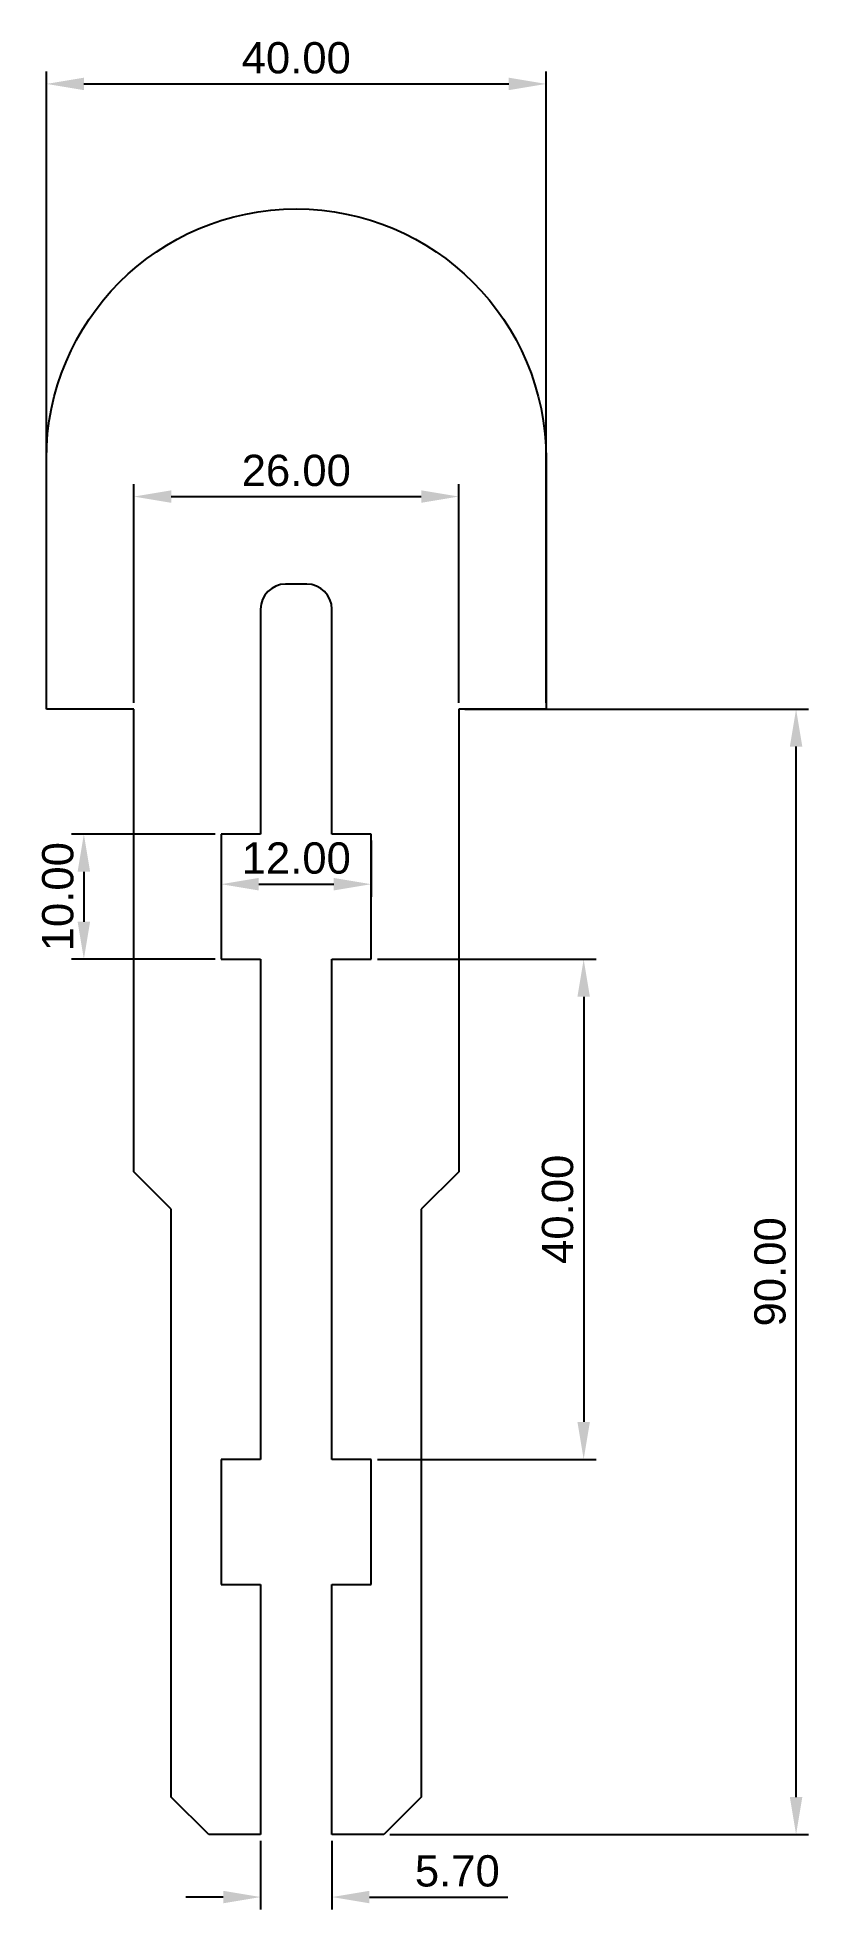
# Model space of a CAD drawing. Header units: millimetres. Extents: x -21 to 41, y 4 to 154.
import ezdxf

# ---------------------------------------------------------------- set-up
doc = ezdxf.new("R2010")
doc.units = ezdxf.units.MM
doc.layers.add('刀根', color=150, linetype='Continuous', true_color=0x0079ff)
doc.styles.add('Arial Regular', font='arial.ttf')
doc.dimstyles.new('毫米(小)', dxfattribs={"dimtxt": 2.5, "dimasz": 3, "dimexe": 1, "dimexo": 0.5, "dimgap": 0.8, "dimtad": 1, "dimtoh": 1, "dimzin": 1, "dimdsep": 46, "dimtxsty": 'Arial Regular', "dimcen": 2.5, "dimadec": 1, "dimazin": 1, "dimtfac": 1, "dimtdec": 4, "dimtix": 1, "dimtofl": 0, "dimtmove": 1, "dimatfit": 3, "dimfxl": 1, "dimtolj": 1, "dimtzin": 1, "dimarcsym": 0})

# ---------------------------------------------------------------- blocks, each defined once
blk = doc.blocks.new('*D1')
at = {"layer": 'Defpoints', "color": 0}
for p in [(6, 80), (6, 40), (23, 40)]:
    blk.add_point(p, dxfattribs=at)
at = {"layer": '刀根', "color": 0, "lineweight": -2}
for p, q in [((6.5, 80), (24, 80)), ((23, 77), (23, 43)), ((6.5, 40), (24, 40))]:
    blk.add_line(p, q, dxfattribs=at)
at = {"layer": '刀根', "color": 0}
for points in [[(23.5, 77), (22.5, 77), (23, 80)], [(22.5, 43), (23.5, 43), (23, 40)]]:
    blk.add_solid(points, dxfattribs=at)
at = {"layer": '刀根', "color": 0, "insert": (20.92375, 60), "char_height": 2.5, "attachment_point": 5, "rotation": 90, "style": 'Arial Regular'}
blk.add_mtext('\\A1;40.00', dxfattribs=at)
blk = doc.blocks.new('*D2')
at = {"layer": 'Defpoints', "color": 0}
for p in [(-2.85, 10), (2.85, 10), (2.85, 5)]:
    blk.add_point(p, dxfattribs=at)
at = {"layer": '刀根', "color": 0, "lineweight": -2}
for p, q in [((-2.85, 9.5), (-2.85, 4)), ((2.85, 9.5), (2.85, 4)), ((-5.85, 5), (-8.85, 5)), ((5.85, 5), (16.9275, 5))]:
    blk.add_line(p, q, dxfattribs=at)
at = {"layer": '刀根', "color": 0}
for points in [[(-5.85, 4.5), (-5.85, 5.5), (-2.85, 5)], [(5.85, 5.5), (5.85, 4.5), (2.85, 5)]]:
    blk.add_solid(points, dxfattribs=at)
at = {"layer": '刀根', "color": 0, "insert": (12.88875, 7.07625), "char_height": 2.5, "attachment_point": 5, "style": 'Arial Regular'}
blk.add_mtext('\\A1;5.70', dxfattribs=at)
blk = doc.blocks.new('*D3')
at = {"layer": 'Defpoints', "color": 0}
for p in [(-6, 90), (-17, 80), (-6, 80)]:
    blk.add_point(p, dxfattribs=at)
at = {"layer": '刀根', "color": 0, "lineweight": -2}
for p, q in [((-6.5, 90), (-18, 90)), ((-17, 87), (-17, 83)), ((-6.5, 80), (-18, 80))]:
    blk.add_line(p, q, dxfattribs=at)
at = {"layer": '刀根', "color": 0}
for points in [[(-16.5, 87), (-17.5, 87), (-17, 90)], [(-17.5, 83), (-16.5, 83), (-17, 80)]]:
    blk.add_solid(points, dxfattribs=at)
at = {"layer": '刀根', "color": 0, "insert": (-19.07625, 85), "char_height": 2.5, "attachment_point": 5, "rotation": 90, "style": 'Arial Regular'}
blk.add_mtext('\\A1;10.00', dxfattribs=at)
blk = doc.blocks.new('*D4')
at = {"layer": 'Defpoints', "color": 0}
for p in [(-6, 90), (6, 90), (6, 86)]:
    blk.add_point(p, dxfattribs=at)
at = {"layer": '刀根', "color": 0, "lineweight": -2}
for p, q in [((-6, 89.5), (-6, 85)), ((6, 89.5), (6, 85)), ((-3, 86), (3, 86))]:
    blk.add_line(p, q, dxfattribs=at)
at = {"layer": '刀根', "color": 0}
for points in [[(-3, 86.5), (-3, 85.5), (-6, 86)], [(3, 85.5), (3, 86.5), (6, 86)]]:
    blk.add_solid(points, dxfattribs=at)
at = {"layer": '刀根', "color": 0, "insert": (0, 88.07625), "char_height": 2.5, "attachment_point": 5, "style": 'Arial Regular'}
blk.add_mtext('\\A1;12.00', dxfattribs=at)
blk = doc.blocks.new('*D5')
at = {"layer": 'Defpoints', "color": 0}
for p in [(13, 100), (40, 100), (7, 10)]:
    blk.add_point(p, dxfattribs=at)
at = {"layer": '刀根', "color": 0, "lineweight": -2}
for p, q in [((13.5, 100), (41, 100)), ((40, 13), (40, 97)), ((7.5, 10), (41, 10))]:
    blk.add_line(p, q, dxfattribs=at)
at = {"layer": '刀根', "color": 0}
for points in [[(40.5, 97), (39.5, 97), (40, 100)], [(39.5, 13), (40.5, 13), (40, 10)]]:
    blk.add_solid(points, dxfattribs=at)
at = {"layer": '刀根', "color": 0, "insert": (37.92375, 55), "char_height": 2.5, "attachment_point": 5, "rotation": 90, "style": 'Arial Regular'}
blk.add_mtext('\\A1;90.00', dxfattribs=at)
blk = doc.blocks.new('*D6')
at = {"layer": 'Defpoints', "color": 0}
for p in [(20, 150), (-20, 100), (20, 100)]:
    blk.add_point(p, dxfattribs=at)
at = {"layer": '刀根', "color": 0, "lineweight": -2}
for p, q in [((-20, 100.5), (-20, 151)), ((-17, 150), (17, 150)), ((20, 100.5), (20, 151))]:
    blk.add_line(p, q, dxfattribs=at)
at = {"layer": '刀根', "color": 0}
for points in [[(-17, 150.5), (-17, 149.5), (-20, 150)], [(17, 149.5), (17, 150.5), (20, 150)]]:
    blk.add_solid(points, dxfattribs=at)
at = {"layer": '刀根', "color": 0, "insert": (0, 152.07625), "char_height": 2.5, "attachment_point": 5, "style": 'Arial Regular'}
blk.add_mtext('\\A1;40.00', dxfattribs=at)
blk = doc.blocks.new('*D7')
at = {"layer": 'Defpoints', "color": 0}
for p in [(13, 117), (-13, 100), (13, 100)]:
    blk.add_point(p, dxfattribs=at)
at = {"layer": '刀根', "color": 0, "lineweight": -2}
for p, q in [((-13, 100.5), (-13, 118)), ((-10, 117), (10, 117)), ((13, 100.5), (13, 118))]:
    blk.add_line(p, q, dxfattribs=at)
at = {"layer": '刀根', "color": 0}
for points in [[(-10, 117.5), (-10, 116.5), (-13, 117)], [(10, 116.5), (10, 117.5), (13, 117)]]:
    blk.add_solid(points, dxfattribs=at)
at = {"layer": '刀根', "color": 0, "insert": (0, 119.07625), "char_height": 2.5, "attachment_point": 5, "style": 'Arial Regular'}
blk.add_mtext('\\A1;26.00', dxfattribs=at)

msp = doc.modelspace()

# ---------------------------------------------------------------- linework, layer by layer
at = {"layer": '刀根'}
for p, q in [((-20, 100), (-20, 120)), ((20, 120), (20, 100)), ((0.85, 110), (-0.85, 110)), ((-2.85, 108), (-2.85, 90)), ((2.85, 90), (2.85, 108)), ((-13, 100), (-20, 100)), ((-13, 63), (-13, 100)), ((20, 100), (13, 100)), ((13, 100), (13, 63)), ((-2.85, 90), (-6, 90)), ((-6, 90), (-6, 80)), ((6, 90), (2.85, 90)), ((6, 80), (6, 90)), ((-6, 80), (-2.85, 80)), ((-2.85, 80), (-2.85, 40)), ((2.85, 40), (2.85, 80)), ((2.85, 80), (6, 80)), ((-10, 60), (-13, 63)), ((13, 63), (10, 60)), ((-10, 13), (-10, 60)), ((10, 60), (10, 13)), ((-2.85, 40), (-6, 40)), ((-6, 40), (-6, 30)), ((6, 40), (2.85, 40)), ((6, 30), (6, 40)), ((-6, 30), (-2.85, 30)), ((-2.85, 30), (-2.85, 10)), ((2.85, 10), (2.85, 30)), ((2.85, 30), (6, 30)), ((-7, 10), (-10, 13)), ((10, 13), (7, 10)), ((-2.85, 10), (-7, 10)), ((7, 10), (2.85, 10))]:
    msp.add_line(p, q, dxfattribs=at)
at = {"layer": '刀根', "extrusion": (0, 0, -1)}
msp.add_arc((0, 120), 20, 0, 180, dxfattribs=at)
at = {"layer": '刀根'}
for centre, start, end in [((-0.85, 108), 90, 180), ((0.85, 108), 360, 90)]:
    msp.add_arc(centre, 2, start, end, dxfattribs=at)

# ---------------------------------------------------------------- dimensions: what is measured, and where the dimension line sits
for base, p1, p2, picture, middle in [((20, 150), (-20, 100), (20, 100), '*D6', (0, 152.076)), ((13, 117), (-13, 100), (13, 100), '*D7', (0, 119.076)), ((6, 86), (-6, 90), (6, 90), '*D4', (0, 88.076)), ((2.85, 5), (-2.85, 10), (2.85, 10), '*D2', (12.889, 7.076))]:
    dim = msp.add_linear_dim(base=base, p1=p1, p2=p2, dimstyle='毫米(小)', override={"dimscale": 1, "dimtxt": 2.5, "dimasz": 3, "dimexe": 1, "dimexo": 0.5, "dimgap": 0.8, "dimtad": 1, "dimtih": 0, "dimtoh": 0, "dimdec": 2, "dimlfac": 1, "dimzin": 1, "dimtxsty": 'Arial Regular', "dimsah": 0, "dimcen": 2.5, "dimadec": 1, "dimazin": 1, "dimtix": 0, "dimtmove": 0, "dimtzin": 1}, dxfattribs=at)
    dim.commit()
    dim.dimension.update_dxf_attribs({"geometry": picture, "text_midpoint": middle})
for base, p1, p2, picture, middle in [((40, 100), (7, 10), (13, 100), '*D5', (37.924, 55)), ((-17, 80), (-6, 90), (-6, 80), '*D3', (-19.076, 85)), ((23, 40), (6, 80), (6, 40), '*D1', (20.924, 60))]:
    dim = msp.add_linear_dim(base=base, p1=p1, p2=p2, angle=90, dimstyle='毫米(小)', override={"dimscale": 1, "dimtxt": 2.5, "dimasz": 3, "dimexe": 1, "dimexo": 0.5, "dimgap": 0.8, "dimtad": 1, "dimtih": 0, "dimtoh": 0, "dimdec": 2, "dimlfac": 1, "dimzin": 1, "dimtxsty": 'Arial Regular', "dimsah": 0, "dimcen": 2.5, "dimadec": 1, "dimazin": 1, "dimtix": 0, "dimtmove": 0, "dimtzin": 1}, dxfattribs=at)
    dim.commit()
    dim.dimension.update_dxf_attribs({"geometry": picture, "text_midpoint": middle})

doc.saveas('drawing.dxf')
